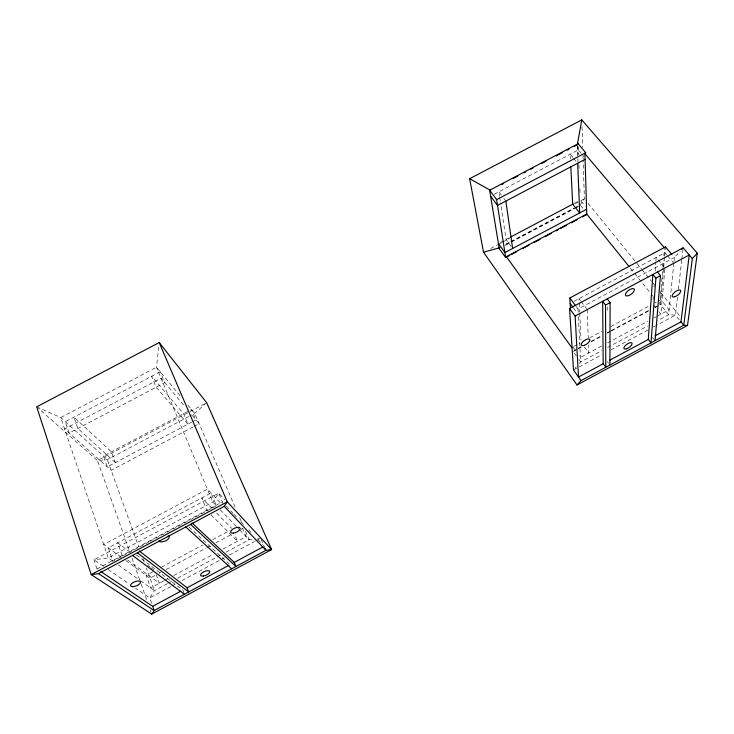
<?xml version="1.0" encoding="UTF-8"?>
<svg xmlns="http://www.w3.org/2000/svg" width="734" height="734" viewBox="0 0 734 734"><rect width="100%" height="100%" fill="white"/><g stroke="black" fill="none" stroke-linecap="round" stroke-linejoin="round"><path stroke-width="0.55" stroke-dasharray="3.67 2.75" d="M653.049 299.49L653.214 297.215M653.966 287.003L654.141 284.728M655.141 271.103L655.811 262.02M655.893 260.882L656.141 257.478L664.279 267.249M660.481 295.49L659.71 304.546L660.481 304.601L668.628 314.693L675.491 315.115L679.62 320.198M660.582 294.362L662.793 268.341M662.894 267.213L663.463 260.423M663.848 255.891L664.426 249.11M660.481 304.601L663.609 268.387M663.71 267.268L664.582 257.093M664.674 256.111L665.38 247.89M664.857 269.185L660.875 314.207L658.838 311.666M673.858 263.111L668.628 314.693L657.636 320.602M673.977 261.983L674.427 257.506L680.207 251.065M158.709 347.035L156.452 367.229L212.805 502.065L216.759 506.157M677.519 297.178L675.491 315.115L656.306 325.437M678.409 289.324L681.702 260.175M681.831 259.056L682.84 250.083M579.759 205.392L584.392 198.85L583.108 159.939M576.282 355.862L573.144 351.494L576.961 348.971M574.924 368.376L576.364 366.78M579.236 363.578L580.677 361.981L601.66 350.696M206.694 402.755L194.703 413.352L189.684 416.004M163.71 580.897L150.644 587.925L146.149 575.373L153.846 571.245M164.719 580.355L167.737 578.741M173.765 575.493L212.961 554.436M223.017 549.032L246.138 536.609L242.67 528.544M601.605 346.053L580.447 357.43L579.181 355.669M607.651 342.806L647.966 321.143M654.012 317.895L656.022 316.813M657.031 316.271L669.124 309.776L660.912 299.637L654.911 302.858M167.581 583.603L154.489 590.641L149.69 597.935L151.929 604.238M168.591 583.062L171.609 581.438M177.656 578.19L220.962 554.904M225.999 552.197L249.156 539.747L253.331 539.206M607.66 347.466L647.636 325.979M170.866 586.539L149.69 597.935L135.524 588.237M171.875 585.998L174.903 584.374M181.959 580.576L220.283 559.959M221.292 559.418L224.32 557.794M229.366 555.078L254.57 541.518M255.579 540.976L259.616 538.802M573.493 369.982L601.77 354.77M610.853 349.879L648.223 329.786M653.269 327.07L655.297 325.979M96.998 568.978L222.374 501.918M149.066 541.83L112.88 561.189L108.32 547.83L211.034 492.973L216.411 505.799L191.28 519.241M150.066 541.288L190.28 519.782M161.278 567.254L202.621 545.068M212.704 539.664L229.843 530.462M573.768 346.393L580.199 342.943M589.861 337.759L601.871 331.318M610.881 326.483L649.902 305.546M155.002 575.493L150.002 578.181L125.853 560.592M159.003 573.346L161.003 572.272M165.994 569.593L205.988 548.124M206.988 547.582L210.988 545.435M215.989 542.756L230.99 534.701M240.981 529.333L242.982 528.26M577.97 348.43L580.998 346.797M591.09 341.383L602.192 335.42M607.238 332.713L610.266 331.089M611.275 330.548L648.608 310.5M654.664 307.252L656.682 306.17M573.144 351.494L577.153 349.338M578.163 348.797L582.172 346.641M591.209 341.787L602.256 335.86M607.275 333.163L610.284 331.548M611.294 331.006L648.434 311.069M655.462 307.289L658.471 305.674M574.098 301.298L664.958 252.762L667.013 255.193M578.199 312.271L578.034 309.042L674.427 257.506L672.362 255.056M500.313 242.486L509.515 237.623M574.254 203.382L578.42 201.18M490.587 248.477L497.643 244.743M498.652 244.211L501.68 242.605M502.689 242.073L509.754 238.339M575.318 203.657L584.392 198.85M505.818 244.238L509.827 242.119M510.827 241.587L574.052 208.135M575.052 207.603L578.062 206.006M204.667 403.828L97.484 460.548L38.416 408.343M505.965 244.44L510.011 242.303M511.02 241.761L577.731 206.456M505.24 245.367L510.258 242.706M511.268 242.174L574.511 208.704M575.511 208.172L578.53 206.584M188.675 416.536L107.311 459.622L97.484 460.548L129.753 551.83M191.95 422.004L107.265 466.87L103.402 456.098L191.501 409.48L195.969 419.876L192.941 421.481M193.097 426.913L111.164 470.338L64.592 428.968L161.03 378.184L185.087 406.893M194.106 426.371L199.162 423.692L191.62 414.682M494.276 194.198L578.364 149.947L581.108 153.204M257.496 538.664L260.625 538.261M36.7 406.829L60.729 417.573L107.311 459.622L138.634 546.61M103.411 566.253L93.97 559.785L218.668 493.165L224.879 499.845M108.137 569.483L128.909 583.704M112.908 561.207L108.293 557.941L60.729 417.573L156.452 367.229L180.995 396.819M118.403 565.097L139.708 580.172M140.515 580.75L154.489 590.641L146.369 568.088M121.238 557.234L103.733 544.49L207.41 489.147L221.264 503.763M127.753 560.088L159.37 583.236L156.324 574.896M130.377 552.344L117.706 542.821L122.33 556.124M147.571 565.281L150.277 567.327M151.186 568.006L153.901 570.043M136.377 554.968L182.812 590.09L183.995 593.219M188.996 527.067L229.155 563.923M211.053 514.818L237.495 541.252L234.926 535.187M211.942 508.332L201.74 497.936L207.043 510.809M216.658 513.121L231.577 528.315M220.319 509.855L235.963 526.067M236.513 526.636L238.889 529.095M239.679 529.911L249.156 539.747L245.56 531.388M226.246 506.029L233.21 513.424M233.981 514.25L236.302 516.718M240.945 521.645L244.807 525.755M248.679 529.865L251 532.324M257.955 539.729L262.598 544.656M581.796 154.021L583.851 156.461M667.692 256.01L673.161 262.497M572.924 157.516L570.199 154.25L570.428 158.792M573.603 158.333L576.997 162.416M187.858 405.095L194.703 413.352L236.109 509.451M587.998 203.281L641.36 268.809M642.076 269.69L651.453 281.205M652.168 282.085L654.333 284.746M660.82 292.71L679.574 315.739M581.034 201.033L585.264 206.263M580.53 205.52L583.466 209.144M630.387 268.176L633.965 272.608M634.681 273.498L650.416 293.013M651.131 293.894L653.278 296.564M653.398 304.876L656.113 308.271M652.398 337.264L654.425 339.851M501.386 195.171L498.845 191.794L499.524 196.226M503.928 198.556L505.194 200.244M580.42 300.481L579.043 298.655L579.209 302.023M581.108 301.399L586.585 308.711M576.135 306.491L578.034 309.042M573.548 307.996L576.942 312.583M607.312 361.541L608.605 363.302M511.332 246.652L506.075 239.44L500.533 202.868M584.31 346.833L588.769 352.953L588.494 344.971M572.85 346.888L575.383 350.402M578.787 359.357L580.677 361.981L578.3 314.418M261.065 539.27L265.038 548.335M239.706 517.809L241.963 523.03M222.962 503.295L218.668 493.165L212.805 502.065L108.293 557.941L93.97 559.785L97.127 569.364M142.891 558.427L144.433 562.721M132.028 558.271L139.625 579.759M141.139 584.053L147.213 601.238M150.25 609.826L151.011 611.972M499.689 197.336L500.359 201.767M579.264 303.151L579.686 312.133M579.741 313.253L581.016 340.209M578.245 146.837L578.548 154.516M578.942 164.792L579.172 170.49M579.878 188.757L580.062 193.317M577.713 145.415L578.08 154.571M577.374 145.928L577.832 157.36M577.878 158.507L578.016 161.93M587.273 309.62L588.255 338.126M582.007 126.743L582.686 147.35M582.989 156.507L583.071 158.792M607.238 306.858L607.238 310.28M160.223 371.771L65.317 421.711L69.18 433.042L164.783 382.662L160.223 371.771M115.366 462.585L77.914 428.445L73.987 417.151L111.449 451.841L115.366 462.585M187.941 424.133L156.14 387.222L151.635 376.294L183.528 413.701L187.941 424.133"/><path stroke-width="1.1" d="M609.899 365.055L610.119 302.628L607.229 298.885M655.893 278.122L650.994 342.925L648.306 339.466L652.884 274.461L655.893 278.122L660.453 275.681L657.435 272.02M655.095 340.714L660.453 275.681M687.501 325.474L577.025 385.001L483.522 252.212L469.641 178.711L581.778 119.881L697.3 253.184L687.501 325.474L683.739 325.281L680.987 321.896L689.244 255.001L575.135 316.051L578.502 377.047L603.623 363.523M697.3 253.184L692.346 258.607L683.739 325.281L581.025 380.607L577.025 385.001M577.52 143.699L581.778 119.881M151.764 614.119L154.177 610.541L265.919 550.344L271.598 549.555L206.694 402.755L159.214 342.549L36.7 406.829L91.218 574.63L151.764 614.119L271.598 549.555L227.274 501.845L159.214 342.549M224.255 506.341L227.274 501.845L91.218 574.63L98.53 573.621L224.255 506.341L265.919 550.344L265.038 548.335M498.79 247.954L505.689 257.561L506.377 256.652L586.75 214.062L584.915 153.755L585.723 152.7L577.621 143.13M671.674 254.239L665.463 246.908L664.527 247.973L584.915 153.755M681.647 249.45L683.097 247.844L692.346 258.607M100.778 571.511L152.672 606.321L180.793 591.173M186.821 587.934L228.999 565.226M234.018 562.519L263.139 546.839M609.651 360.284L648.828 339.191M654.856 335.943L680.978 321.877M605.522 305.087L602.651 301.335L603.201 363.752L605.789 367.275L605.522 305.087L610.119 302.628M570.501 309.133L569.804 297.986L665.463 246.908M581.025 380.607L573.493 369.982L569.566 308.519L683.097 247.844M510.525 237.082L573.245 203.914M586.411 209.373L504.9 252.551L498.386 243.504M507.708 256.487L509.726 255.423M511.745 254.349L516.8 251.67M522.865 248.459L528.93 245.248M533.976 242.569L540.041 239.357M545.096 236.678L551.151 233.467M556.207 230.788L558.225 229.714M560.253 228.65L566.309 225.439M571.364 222.76L577.429 219.549M582.484 216.869L586.521 214.723M505.689 257.561L496.615 199.611L585.723 152.7M584.989 159.379L497.533 205.465L490.615 196.125M499.221 248.551L489.651 190.244L578.126 143.717M501.671 184.564L503.689 183.509M512.763 178.729L517.809 176.077M523.865 172.894L525.883 171.839M530.921 169.187L532.939 168.123M542.022 163.352L546.059 161.223M556.143 155.92L562.198 152.736M567.244 150.085L569.254 149.03M574.3 146.369L576.318 145.314M483.522 252.212L499.9 247.652M469.641 178.711L490.578 190.4M98.53 573.621L154.177 610.541L152.681 606.339M132.542 555.418L184.39 594.265M137.386 552.821L188.702 591.943L187.115 587.778L139.359 551.023M185.748 526.948L231.678 568.795M190.565 524.36L235.963 566.483L234.265 562.391L192.097 522.984M586.75 214.062L628.955 266.396M489.651 190.244L496.615 199.611M569.804 297.986L575.502 305.638M570.144 303.417L572.859 307.078M569.566 308.519L575.135 316.051M506.377 256.652L571.924 347.806M505.827 201.088L512.644 248.45M570.823 166.737L572.694 204.199L579.695 212.933L577.686 163.232M168.141 535.912A5.533 2.45 -22.3 0 1 166.104 540.563A5.533 2.45 -22.3 0 1 158.902 540.857M203.327 576.043A4.991 2.028 -23.6 0 0 209.814 571.52A4.991 2.028 -23.6 0 0 202.456 572.603A4.991 2.028 -23.6 0 0 203.327 576.043M132.643 586.668A5.331 2.202 -21.8 0 0 140.552 582.429A5.331 2.202 -21.8 0 0 133.487 582.356A5.331 2.202 -21.8 0 0 132.643 586.668M233.375 533.123A5.175 2.239 -24.3 0 0 240.211 528.324A5.175 2.239 -24.3 0 0 232.687 529.214A5.175 2.239 -24.3 0 0 233.375 533.123M626.827 348.696A4.872 1.945 -35.2 0 0 632.011 343.117A4.872 1.945 -35.2 0 0 625.139 345.769A4.872 1.945 -35.2 0 0 626.827 348.696M675.032 296.683A5.166 2.083 -36.9 0 0 680.684 290.591A5.166 2.083 -36.9 0 0 673.619 293.242A5.166 2.083 -36.9 0 0 675.032 296.683M628.598 295.609A5.367 2.312 -36.6 0 0 634.286 289.224A5.367 2.312 -36.6 0 0 626.772 292.004A5.367 2.312 -36.6 0 0 628.598 295.609M584.493 345.283A5.083 2.156 -34.7 0 0 589.723 339.411A5.083 2.156 -34.7 0 0 582.411 342.191A5.083 2.156 -34.7 0 0 584.493 345.283"/></g></svg>
